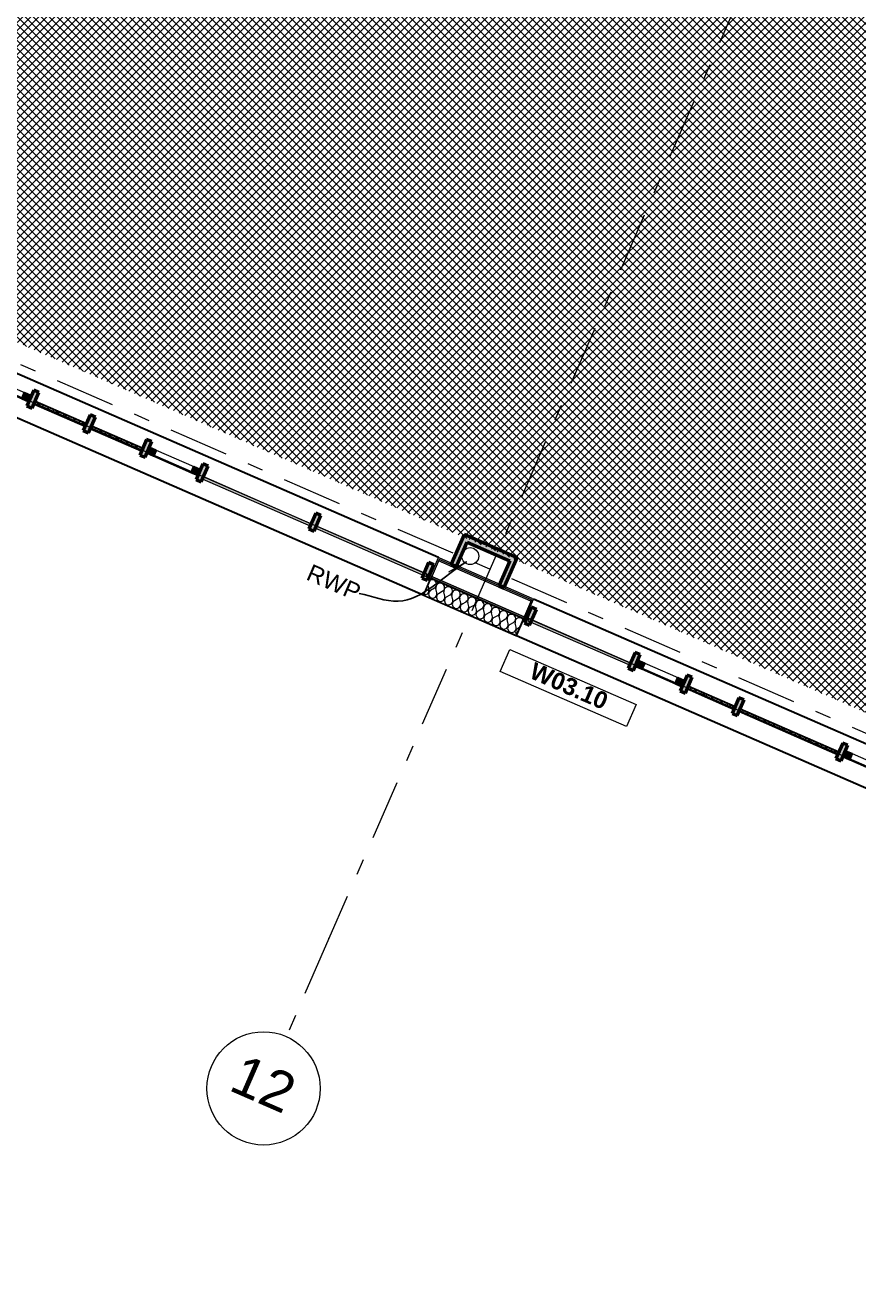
# Model space of a CAD drawing. Header units: millimetres. Extents: x -35034 to 431752, y -71616 to 25069.
# Drawn here: x 390009 to 397364, y -28866 to -17867 of the extents above; entities that cross this region are included whole.
import ezdxf
from ezdxf.enums import TextEntityAlignment as Align

# ---------------------------------------------------------------- set-up
doc = ezdxf.new("R2010")
doc.units = ezdxf.units.MM
doc.header["$MEASUREMENT"] = 0
doc.linetypes.add('Double Dashed', pattern=[1093.611073, 529.166651, -211.666656, 141.111112, -211.666656])
for name, color, linetype in [('A-15-MG_Structural_Grid', 7, 'Continuous'), ('New_A-15-MG_Structural_Grid', 7, 'Continuous'), ('New_A-25-M_Curtain_Wall', 7, 'Continuous'), ('New_A-25-M_Wall_Ext', 7, 'Continuous'), ('New_A-25-M_Wall_Int', 7, 'Continuous'), ('New_ArchiCAD Windows', 7, 'Continuous')]:
    doc.layers.add(name, color=color, linetype=linetype)
for name, color, linetype, lineweight, true_color in [('A-15-MG_Structural_Grid_Pen_No__163', 7, 'Continuous', 0, 0x750077), ('A-25-M_Wall_Int_Pen_No__102', 7, 'Continuous', 15, 0xcccccc), ('A-35-M_FFE_Fixed_Pen_No__64', 7, 'Continuous', 20, 0x606060), ('New_A-25-M_Curtain_Wall_Pen_No__144', 7, 'Continuous', 0, 0xc8c8c8), ('New_A-25-M_Curtain_Wall_Pen_No__165', 7, 'Continuous', 0, 0x006060), ('New_A-25-M_Curtain_Wall_Pen_No__27', 7, 'Continuous', 50, 0x2a2a2a), ('New_A-25-M_Curtain_Wall_Pen_No__43', 7, 'Continuous', 30, 0x444444), ('New_A-25-M_Wall_Ext_Pen_No__107', 7, 'Continuous', 15, 0xa6a6a6), ('New_A-25-M_Wall_Ext_Pen_No__147', 7, 'Continuous', 0, 0x606060), ('New_A-25-M_Wall_Int_Pen_No__27', 7, 'Continuous', 50, 0x2a2a2a), ('New_A-25-M_Wall_Int_Pen_No__81', 7, 'Continuous', 20, 0x6a6a6a), ('New_A-95-M-SFS_Edge_Pen_No__252', 7, 'Continuous', 13, 0xe8e8e8), ('New_ArchiCAD Windows_Pen_No__103', 7, 'Continuous', 15, 0xa6a6a6), ('New_ArchiCAD Windows_Pen_No__23', 7, 'Continuous', 30, 0x2a2a2a), ('New_ArchiCAD Windows_Pen_No__63', 7, 'Continuous', 20, 0x606060)]:
    doc.layers.add(name, color=color, linetype=linetype, lineweight=lineweight, true_color=true_color)
for name, color, linetype, lineweight in [('New_A-15-MG_Structural_Grid_Pen_No__4', 7, 'Continuous', 20), ('New_A-25-M_Curtain_Wall_Pen_No__1', 7, 'Continuous', 13), ('New_A-25-M_Wall_Ext_Pen_No__1', 7, 'Continuous', 13), ('New_A-50-M_Drain_Rainwater_Pen_No__1', 7, 'Continuous', 13), ('New_A-95-P_Text_1_50_GA_Pen_No__1', 7, 'Continuous', 13), ('New_A-95-P_Text_Drain_Pen_No__1', 7, 'Continuous', 13), ('New_A-95-P_Text_Drain_Pen_No__85', 8, 'Continuous', 20), ('New_ArchiCAD Windows_Pen_No__83', 8, 'Continuous', 20)]:
    doc.layers.add(name, color=color, linetype=linetype, lineweight=lineweight)
doc.styles.add('GENERATED_STYLE_1', font='')
doc.styles.add('GENERATED_STYLE_4', font='')
doc.styles.get('GENERATED_STYLE_1').set_extended_font_data('Swis721 BT', bold=True)
doc.styles.get('GENERATED_STYLE_4').set_extended_font_data('Swis721 BT')
doc.dimstyles.new('GENERATED_STYLE__3', dxfattribs={"dimtxt": 0.18, "dimasz": 182.4, "dimexe": 0.18, "dimexo": 0.0625, "dimgap": 0.09, "dimtad": 0, "dimtih": 1, "dimtoh": 1, "dimdec": 4, "dimzin": 0, "dimdsep": 46, "dimcen": 0.09, "dimadec": 0, "dimazin": 0, "dimtfac": 1, "dimtdec": 4, "dimtmove": 0, "dimatfit": 3, "dimldrblk": 'ARROWHEAD_5', "dimfxl": 1, "dimtolj": 1, "dimtzin": 0, "dimarcsym": 0})
pattern_1 = [(60, (341458.065, 0), (-43.30127, 25), []), (120, (341458.065, 0), (43.30127, 25), [])]
pattern_2 = [(0, (341458.06, 0), (0, 173.2051), [0, -100]), (0, (341508.06, 86.6), (0, 173.2051), [0, -100])]

# ---------------------------------------------------------------- blocks, each defined once
blk = doc.blocks.new('Curtain Wall_21_1', base_point=(341458, 0))
at = {"layer": 'New_A-25-M_Curtain_Wall', "linetype": 'Continuous', "lineweight": 0, "true_color": 0x000000}
h = blk.add_hatch(dxfattribs=at)
h.set_pattern_fill('Batt_Insulation_0001', color=178, style=0, pattern_type=2)
h.set_pattern_definition(pattern_1)
h.paths.add_polyline_path([(395855, -23728), (396267, -23908), (396278, -23883), (395866, -23703)])
h = blk.add_hatch(dxfattribs=at)
h.set_pattern_fill('Batt_Insulation_0001', color=178, style=0, pattern_type=2)
h.set_pattern_definition(pattern_1)
h.paths.add_polyline_path([(396313, -23928), (397184, -24308), (397195, -24282), (396324, -23903)])
at = {"layer": 'New_A-25-M_Curtain_Wall_Pen_No__144', "linetype": 'Continuous'}
for points in [[(394464, -23164), (394525, -23026), (394479, -23006), (394419, -23144)], [(395381, -23564), (395441, -23425), (395396, -23405), (395335, -23544)], [(395839, -23764), (395900, -23625), (395854, -23605), (395794, -23744)], [(396298, -23963), (396358, -23825), (396312, -23805), (396252, -23944)], [(397214, -24363), (397275, -24225), (397229, -24205), (397169, -24343)], [(397673, -24563), (397733, -24425), (397687, -24405), (397627, -24543)], [(398131, -24763), (398191, -24624), (398146, -24605), (398085, -24743)], [(399048, -25163), (399108, -25024), (399062, -25004), (399002, -25143)], [(399964, -25562), (400025, -25424), (399979, -25404), (399918, -25542)], [(400881, -25962), (400941, -25824), (400895, -25804), (400835, -25942)]]:
    blk.add_hatch(color=256, dxfattribs=at).paths.add_polyline_path(points)
at = {"layer": 'New_A-25-M_Curtain_Wall_Pen_No__165', "linetype": 'Continuous', "lineweight": 0, "true_color": 0x001818}
for points in [[(394449, -23126), (395351, -23519), (395359, -23501), (394457, -23107)], [(399026, -25100), (398146, -24716), (398138, -24734), (399018, -25118)], [(399943, -25499), (399063, -25116), (399055, -25134), (399935, -25518)], [(400882, -25909), (399979, -25515), (399971, -25534), (400874, -25927)]]:
    blk.add_hatch(color=168, dxfattribs=at).paths.add_polyline_path(points)
at = {"layer": 'New_ArchiCAD Windows_Pen_No__103', "linetype": 'Continuous'}
for points in [[(395420, -23474), (395480, -23499), (395456, -23554), (395396, -23529)], [(395809, -23708), (395749, -23682), (395773, -23627), (395833, -23653)], [(397254, -24273), (397313, -24299), (397289, -24354), (397230, -24328)], [(397642, -24508), (397583, -24482), (397607, -24427), (397666, -24453)], [(397712, -24473), (397772, -24499), (397748, -24554), (397688, -24528)], [(398101, -24708), (398041, -24682), (398065, -24627), (398125, -24653)]]:
    blk.add_hatch(color=256, dxfattribs=at).paths.add_polyline_path(points)
at = {"layer": 'New_A-25-M_Curtain_Wall_Pen_No__1', "linetype": 'Continuous'}
for p, q in [((394457, -23107), (394449, -23126)), ((394449, -23126), (395351, -23519)), ((395359, -23501), (394457, -23107)), ((395351, -23519), (395359, -23501)), ((398146, -24716), (398138, -24734)), ((398138, -24734), (399018, -25118)), ((399026, -25100), (398146, -24716)), ((399018, -25118), (399026, -25100)), ((399063, -25116), (399055, -25134)), ((399055, -25134), (399935, -25518)), ((399943, -25499), (399063, -25116)), ((399935, -25518), (399943, -25499)), ((399979, -25515), (399971, -25534)), ((400882, -25909), (399979, -25515)), ((399971, -25534), (400874, -25927)), ((400874, -25927), (400882, -25909))]:
    blk.add_line(p, q, dxfattribs=at)
at = {"layer": 'New_A-25-M_Curtain_Wall_Pen_No__27', "linetype": 'Continuous'}
for p, q in [((394479, -23006), (394419, -23144)), ((394464, -23164), (394525, -23026)), ((394525, -23026), (394479, -23006)), ((394419, -23144), (394464, -23164)), ((395396, -23405), (395335, -23544)), ((395381, -23564), (395441, -23425)), ((395441, -23425), (395396, -23405)), ((395335, -23544), (395381, -23564)), ((395854, -23605), (395794, -23744)), ((395839, -23764), (395900, -23625)), ((395900, -23625), (395854, -23605)), ((395794, -23744), (395839, -23764)), ((396312, -23805), (396252, -23944)), ((396298, -23963), (396358, -23825)), ((396358, -23825), (396312, -23805)), ((396252, -23944), (396298, -23963)), ((397229, -24205), (397169, -24343)), ((397214, -24363), (397275, -24225)), ((397275, -24225), (397229, -24205)), ((397169, -24343), (397214, -24363)), ((397687, -24405), (397627, -24543)), ((397733, -24425), (397687, -24405)), ((397673, -24563), (397733, -24425)), ((397627, -24543), (397673, -24563)), ((398146, -24605), (398085, -24743)), ((398131, -24763), (398191, -24624)), ((398191, -24624), (398146, -24605)), ((398085, -24743), (398131, -24763)), ((399062, -25004), (399002, -25143)), ((399048, -25163), (399108, -25024)), ((399108, -25024), (399062, -25004)), ((399002, -25143), (399048, -25163)), ((399979, -25404), (399918, -25542)), ((400025, -25424), (399979, -25404)), ((399964, -25562), (400025, -25424)), ((399918, -25542), (399964, -25562)), ((400895, -25804), (400835, -25942)), ((400881, -25962), (400941, -25824)), ((400941, -25824), (400895, -25804)), ((400835, -25942), (400881, -25962))]:
    blk.add_line(p, q, dxfattribs=at)
at = {"layer": 'New_A-25-M_Curtain_Wall_Pen_No__43', "linetype": 'Continuous'}
for p, q in [((396267, -23908), (395855, -23728)), ((395866, -23703), (396278, -23883)), ((397184, -24308), (396313, -23928)), ((396324, -23903), (397195, -24282))]:
    blk.add_line(p, q, dxfattribs=at)
at = {"layer": 'New_ArchiCAD Windows_Pen_No__23', "linetype": 'Continuous'}
for p, q in [((395396, -23529), (395420, -23474)), ((395456, -23554), (395396, -23529)), ((395420, -23474), (395480, -23499)), ((395480, -23499), (395456, -23554)), ((395749, -23682), (395773, -23627)), ((395773, -23627), (395833, -23653)), ((395809, -23708), (395749, -23682)), ((395833, -23653), (395809, -23708)), ((397230, -24328), (397254, -24273)), ((397254, -24273), (397313, -24299)), ((397313, -24299), (397289, -24354)), ((397289, -24354), (397230, -24328)), ((397583, -24482), (397607, -24427)), ((397642, -24508), (397583, -24482)), ((397607, -24427), (397666, -24453)), ((397666, -24453), (397642, -24508)), ((397688, -24528), (397712, -24473)), ((397748, -24554), (397688, -24528)), ((397712, -24473), (397772, -24499)), ((397772, -24499), (397748, -24554)), ((398041, -24682), (398065, -24627)), ((398065, -24627), (398125, -24653)), ((398101, -24708), (398041, -24682)), ((398125, -24653), (398101, -24708))]:
    blk.add_line(p, q, dxfattribs=at)
at = {"layer": 'New_ArchiCAD Windows_Pen_No__63', "linetype": 'Continuous'}
for p, q in [((395456, -23554), (395749, -23682)), ((397289, -24354), (397583, -24482)), ((397748, -24554), (398041, -24682))]:
    blk.add_line(p, q, dxfattribs=at)
at = {"layer": 'New_ArchiCAD Windows_Pen_No__83', "linetype": 'Continuous'}
for p, q in [((395480, -23499), (395773, -23627)), ((395749, -23682), (395456, -23554)), ((397313, -24299), (397607, -24427)), ((397583, -24482), (397289, -24354)), ((397772, -24499), (398065, -24627)), ((398041, -24682), (397748, -24554))]:
    blk.add_line(p, q, dxfattribs=at)
blk = doc.blocks.new('Curtain Wall_22_1', base_point=(341458, 0))
at = {"layer": 'New_A-25-M_Curtain_Wall', "linetype": 'Continuous', "lineweight": 0, "true_color": 0x000000}
h = blk.add_hatch(dxfattribs=at)
h.set_pattern_fill('Batt_Insulation_0001', color=178, style=0, pattern_type=2)
h.set_pattern_definition(pattern_1)
h.paths.add_polyline_path([(390087, -21213), (390540, -21411), (390551, -21385), (390098, -21188)])
h = blk.add_hatch(dxfattribs=at)
h.set_pattern_fill('Batt_Insulation_0001', color=178, style=0, pattern_type=2)
h.set_pattern_definition(pattern_1)
h.paths.add_polyline_path([(390586, -21431), (391038, -21628), (391050, -21603), (390597, -21405)])
at = {"layer": 'New_A-25-M_Curtain_Wall_Pen_No__144', "linetype": 'Continuous'}
for points in [[(387582, -20163), (387642, -20025), (387597, -20005), (387536, -20143)], [(388578, -20597), (388639, -20459), (388593, -20439), (388533, -20578)], [(389575, -21032), (389635, -20894), (389589, -20874), (389529, -21012)], [(390072, -21249), (390132, -21110), (390086, -21090), (390026, -21229)], [(390570, -21466), (390631, -21328), (390585, -21308), (390524, -21446)], [(391069, -21683), (391129, -21545), (391083, -21525), (391023, -21663)], [(391566, -21900), (391626, -21762), (391580, -21742), (391520, -21880)], [(392562, -22335), (392622, -22196), (392577, -22176), (392516, -22315)], [(393559, -22769), (393619, -22631), (393573, -22611), (393513, -22749)]]:
    blk.add_hatch(color=256, dxfattribs=at).paths.add_polyline_path(points)
at = {"layer": 'New_A-25-M_Curtain_Wall_Pen_No__165', "linetype": 'Continuous', "lineweight": 0, "true_color": 0x001818}
for points in [[(388557, -20535), (387574, -20106), (387566, -20124), (388549, -20553)], [(388585, -20569), (389545, -20987), (389553, -20969), (388593, -20551)], [(392540, -22272), (391581, -21853), (391573, -21872), (392532, -22290)], [(393560, -22716), (392577, -22288), (392569, -22306), (393552, -22734)]]:
    blk.add_hatch(color=168, dxfattribs=at).paths.add_polyline_path(points)
at = {"layer": 'New_ArchiCAD Windows_Pen_No__103', "linetype": 'Continuous'}
for points in [[(389614, -20942), (389674, -20968), (389650, -21023), (389590, -20997)], [(390041, -21193), (389982, -21167), (390006, -21112), (390065, -21138)], [(391108, -21593), (391168, -21619), (391144, -21674), (391084, -21648)], [(391535, -21845), (391476, -21819), (391500, -21764), (391559, -21790)]]:
    blk.add_hatch(color=256, dxfattribs=at).paths.add_polyline_path(points)
at = {"layer": 'New_A-25-M_Curtain_Wall_Pen_No__1', "linetype": 'Continuous'}
for p, q in [((387574, -20106), (387566, -20124)), ((387566, -20124), (388549, -20553)), ((388557, -20535), (387574, -20106)), ((388549, -20553), (388557, -20535)), ((388593, -20551), (388585, -20569)), ((389553, -20969), (388593, -20551)), ((388585, -20569), (389545, -20987)), ((389545, -20987), (389553, -20969)), ((391581, -21853), (391573, -21872)), ((391573, -21872), (392532, -22290)), ((392540, -22272), (391581, -21853)), ((392532, -22290), (392540, -22272)), ((392577, -22288), (392569, -22306)), ((392569, -22306), (393552, -22734)), ((393560, -22716), (392577, -22288)), ((393552, -22734), (393560, -22716))]:
    blk.add_line(p, q, dxfattribs=at)
at = {"layer": 'New_A-25-M_Curtain_Wall_Pen_No__27', "linetype": 'Continuous'}
for p, q in [((387597, -20005), (387536, -20143)), ((387642, -20025), (387597, -20005)), ((387582, -20163), (387642, -20025)), ((387536, -20143), (387582, -20163)), ((388593, -20439), (388533, -20578)), ((388639, -20459), (388593, -20439)), ((388578, -20597), (388639, -20459)), ((388533, -20578), (388578, -20597)), ((389589, -20874), (389529, -21012)), ((389575, -21032), (389635, -20894)), ((389635, -20894), (389589, -20874)), ((389529, -21012), (389575, -21032)), ((390086, -21090), (390026, -21229)), ((390072, -21249), (390132, -21110)), ((390132, -21110), (390086, -21090)), ((390026, -21229), (390072, -21249)), ((390585, -21308), (390524, -21446)), ((390570, -21466), (390631, -21328)), ((390631, -21328), (390585, -21308)), ((390524, -21446), (390570, -21466)), ((391083, -21525), (391023, -21663)), ((391069, -21683), (391129, -21545)), ((391129, -21545), (391083, -21525)), ((391023, -21663), (391069, -21683)), ((391580, -21742), (391520, -21880)), ((391566, -21900), (391626, -21762)), ((391626, -21762), (391580, -21742)), ((391520, -21880), (391566, -21900)), ((392577, -22176), (392516, -22315)), ((392562, -22335), (392622, -22196)), ((392622, -22196), (392577, -22176)), ((392516, -22315), (392562, -22335)), ((393573, -22611), (393513, -22749)), ((393559, -22769), (393619, -22631)), ((393619, -22631), (393573, -22611)), ((393513, -22749), (393559, -22769))]:
    blk.add_line(p, q, dxfattribs=at)
at = {"layer": 'New_A-25-M_Curtain_Wall_Pen_No__43', "linetype": 'Continuous'}
for p, q in [((390540, -21411), (390087, -21213)), ((390098, -21188), (390551, -21385)), ((391038, -21628), (390586, -21431)), ((390597, -21405), (391050, -21603))]:
    blk.add_line(p, q, dxfattribs=at)
at = {"layer": 'New_ArchiCAD Windows_Pen_No__23', "linetype": 'Continuous'}
for p, q in [((389590, -20997), (389614, -20942)), ((389650, -21023), (389590, -20997)), ((389614, -20942), (389674, -20968)), ((389674, -20968), (389650, -21023)), ((389982, -21167), (390006, -21112)), ((390006, -21112), (390065, -21138)), ((390041, -21193), (389982, -21167)), ((390065, -21138), (390041, -21193)), ((391084, -21648), (391108, -21593)), ((391144, -21674), (391084, -21648)), ((391108, -21593), (391168, -21619)), ((391168, -21619), (391144, -21674)), ((391476, -21819), (391500, -21764)), ((391500, -21764), (391559, -21790)), ((391535, -21845), (391476, -21819)), ((391559, -21790), (391535, -21845))]:
    blk.add_line(p, q, dxfattribs=at)
at = {"layer": 'New_ArchiCAD Windows_Pen_No__63', "linetype": 'Continuous'}
for p, q in [((389650, -21023), (389982, -21167)), ((391144, -21674), (391476, -21819))]:
    blk.add_line(p, q, dxfattribs=at)
at = {"layer": 'New_ArchiCAD Windows_Pen_No__83', "linetype": 'Continuous'}
for p, q in [((389674, -20968), (390006, -21112)), ((389982, -21167), (389650, -21023)), ((391168, -21619), (391500, -21764)), ((391476, -21819), (391144, -21674))]:
    blk.add_line(p, q, dxfattribs=at)
blk = doc.blocks.new('*X797', base_point=(341458, 0))
at = {"layer": 'New_A-25-M_Wall_Ext_Pen_No__107', "linetype": 'Continuous'}
for p, q in [((393589, -22768), (393585, -22770)), ((393599, -22765), (393589, -22768)), ((393610, -22765), (393599, -22765)), ((393620, -22768), (393610, -22765)), ((393629, -22773), (393620, -22768)), ((393564, -22887), (393575, -22869)), ((393568, -22811), (393568, -22812)), ((393576, -22849), (393568, -22812)), ((393576, -22870), (393571, -22890)), ((393575, -22869), (393576, -22849)), ((393590, -22855), (393576, -22870)), ((393590, -22855), (393624, -22836)), ((393624, -22836), (393632, -22829)), ((393636, -22781), (393629, -22773)), ((393632, -22829), (393638, -22821)), ((393641, -22790), (393636, -22781)), ((393638, -22821), (393637, -22832)), ((393637, -22832), (393637, -22842)), ((393646, -22879), (393637, -22842)), ((393638, -22821), (393642, -22811)), ((393643, -22812), (393638, -22821)), ((393643, -22801), (393641, -22790)), ((393642, -22811), (393643, -22801)), ((393650, -22804), (393643, -22812)), ((393659, -22798), (393650, -22804)), ((393669, -22795), (393659, -22798)), ((393660, -22885), (393693, -22866)), ((393680, -22795), (393669, -22795)), ((393690, -22798), (393680, -22795)), ((393699, -22804), (393690, -22798)), ((393693, -22866), (393702, -22860)), ((393706, -22812), (393699, -22804)), ((393702, -22860), (393708, -22852)), ((393711, -22821), (393706, -22812)), ((393708, -22852), (393706, -22862)), ((393706, -22862), (393707, -22872)), ((393716, -22910), (393707, -22872)), ((393708, -22852), (393712, -22842)), ((393713, -22842), (393708, -22852)), ((393713, -22831), (393711, -22821)), ((393712, -22842), (393713, -22831)), ((393720, -22834), (393713, -22842)), ((393729, -22829), (393720, -22834)), ((393739, -22826), (393729, -22829)), ((393750, -22826), (393739, -22826)), ((393760, -22829), (393750, -22826)), ((393769, -22834), (393760, -22829)), ((393776, -22842), (393769, -22834)), ((393780, -22851), (393776, -22842)), ((393778, -22882), (393782, -22872)), ((393783, -22873), (393778, -22882)), ((393782, -22862), (393780, -22851)), ((393782, -22872), (393782, -22862)), ((393790, -22865), (393783, -22873)), ((393799, -22859), (393790, -22865)), ((393809, -22856), (393799, -22859)), ((393819, -22856), (393809, -22856)), ((393829, -22859), (393819, -22856)), ((393838, -22865), (393829, -22859)), ((393846, -22872), (393838, -22865)), ((393850, -22882), (393846, -22872)), ((393532, -22893), (393545, -22895)), ((393545, -22895), (393564, -22887)), ((393571, -22890), (393578, -22910)), ((393578, -22910), (393594, -22923)), ((393594, -22923), (393615, -22926)), ((393615, -22926), (393634, -22917)), ((393634, -22917), (393645, -22900)), ((393646, -22900), (393641, -22920)), ((393641, -22920), (393648, -22940)), ((393645, -22900), (393646, -22879)), ((393660, -22885), (393646, -22900)), ((393648, -22940), (393664, -22953)), ((393664, -22953), (393684, -22956)), ((393684, -22956), (393703, -22948)), ((393703, -22948), (393715, -22930)), ((393715, -22930), (393711, -22951)), ((393711, -22951), (393718, -22970)), ((393715, -22930), (393716, -22910)), ((393730, -22916), (393715, -22930)), ((393718, -22970), (393734, -22984)), ((393730, -22916), (393763, -22897)), ((393734, -22984), (393754, -22986)), ((393754, -22986), (393773, -22978)), ((393763, -22897), (393772, -22890)), ((393772, -22890), (393778, -22882)), ((393773, -22978), (393785, -22961)), ((393778, -22882), (393776, -22892)), ((393776, -22892), (393777, -22903)), ((393786, -22940), (393777, -22903)), ((393785, -22961), (393781, -22981)), ((393781, -22981), (393787, -23001)), ((393785, -22961), (393786, -22940)), ((393800, -22946), (393785, -22961)), ((393800, -22946), (393833, -22927)), ((393833, -22927), (393841, -22921)), ((393841, -22921), (393848, -22912)), ((393848, -22913), (393846, -22923)), ((393846, -22923), (393847, -22933)), ((393856, -22970), (393847, -22933)), ((393848, -22912), (393851, -22903)), ((393853, -22903), (393848, -22913)), ((393852, -22892), (393850, -22882)), ((393851, -22903), (393852, -22892)), ((393860, -22895), (393853, -22903)), ((393855, -22991), (393856, -22970)), ((393870, -22977), (393855, -22991)), ((393869, -22890), (393860, -22895)), ((393879, -22887), (393869, -22890)), ((393870, -22977), (393903, -22958)), ((393889, -22887), (393879, -22887)), ((393899, -22890), (393889, -22887)), ((393908, -22895), (393899, -22890)), ((393903, -22958), (393911, -22951)), ((393915, -22903), (393908, -22895)), ((393911, -22951), (393917, -22943)), ((393920, -22912), (393915, -22903)), ((393918, -22943), (393916, -22953)), ((393916, -22953), (393917, -22964)), ((393917, -22943), (393921, -22933)), ((393926, -23001), (393917, -22964)), ((393922, -22934), (393918, -22943)), ((393922, -22923), (393920, -22912)), ((393921, -22933), (393922, -22923)), ((393929, -22926), (393922, -22934)), ((393938, -22920), (393929, -22926)), ((393949, -22917), (393938, -22920)), ((393940, -23007), (393973, -22988)), ((393959, -22917), (393949, -22917)), ((393969, -22920), (393959, -22917)), ((393978, -22926), (393969, -22920)), ((393973, -22988), (393981, -22982)), ((393985, -22933), (393978, -22926)), ((393981, -22982), (393987, -22973)), ((393990, -22943), (393985, -22933)), ((393988, -22973), (393986, -22984)), ((393986, -22984), (393987, -22994)), ((393987, -22973), (393991, -22963)), ((393992, -22964), (393988, -22973)), ((393992, -22953), (393990, -22943)), ((393991, -22963), (393992, -22953)), ((393999, -22956), (393992, -22964)), ((394008, -22951), (393999, -22956)), ((394018, -22948), (394008, -22951)), ((394029, -22948), (394018, -22948)), ((394039, -22951), (394029, -22948)), ((394048, -22956), (394039, -22951)), ((394055, -22964), (394048, -22956)), ((394060, -22973), (394055, -22964)), ((394062, -22983), (394060, -22973)), ((394061, -22994), (394062, -22983)), ((394069, -22987), (394062, -22994)), ((394078, -22981), (394069, -22987)), ((394088, -22978), (394078, -22981)), ((394099, -22978), (394088, -22978)), ((394109, -22981), (394099, -22978)), ((394118, -22986), (394109, -22981)), ((394125, -22994), (394118, -22986)), ((393787, -23001), (393803, -23014)), ((393803, -23014), (393824, -23017)), ((393824, -23017), (393843, -23008)), ((393843, -23008), (393855, -22991)), ((393855, -22991), (393851, -23012)), ((393851, -23012), (393857, -23031)), ((393857, -23031), (393873, -23045)), ((393873, -23045), (393894, -23047)), ((393894, -23047), (393913, -23039)), ((393913, -23039), (393925, -23022)), ((393925, -23022), (393920, -23042)), ((393920, -23042), (393927, -23062)), ((393925, -23022), (393926, -23001)), ((393940, -23007), (393925, -23022)), ((393927, -23062), (393943, -23075)), ((393943, -23075), (393964, -23078)), ((393964, -23078), (393983, -23069)), ((393983, -23069), (393995, -23052)), ((393995, -23031), (393987, -22994)), ((393995, -23052), (393990, -23073)), ((393990, -23073), (393997, -23092)), ((393995, -23052), (393995, -23031)), ((394009, -23037), (393995, -23052)), ((393997, -23092), (394013, -23105)), ((394009, -23037), (394043, -23019)), ((394043, -23019), (394051, -23012)), ((394051, -23012), (394057, -23004)), ((394053, -23100), (394064, -23083)), ((394057, -23004), (394056, -23014)), ((394056, -23014), (394057, -23025)), ((394057, -23004), (394061, -22994)), ((394062, -22994), (394057, -23004)), ((394065, -23062), (394057, -23025)), ((394065, -23083), (394060, -23103)), ((394064, -23083), (394065, -23062)), ((394079, -23068), (394065, -23083)), ((394079, -23068), (394112, -23049)), ((394112, -23049), (394121, -23043)), ((394121, -23043), (394127, -23034)), ((394130, -23004), (394125, -22994)), ((394127, -23034), (394125, -23045)), ((394125, -23045), (394126, -23055)), ((394135, -23092), (394126, -23055)), ((394127, -23034), (394131, -23024)), ((394132, -23025), (394127, -23034)), ((394132, -23014), (394130, -23004)), ((394131, -23024), (394132, -23014)), ((394139, -23017), (394132, -23025)), ((394134, -23113), (394135, -23092)), ((394149, -23098), (394134, -23113)), ((394148, -23012), (394139, -23017)), ((394158, -23009), (394148, -23012)), ((394149, -23098), (394182, -23080)), ((394169, -23009), (394158, -23009)), ((394179, -23011), (394169, -23009)), ((394188, -23017), (394179, -23011)), ((394182, -23080), (394191, -23073)), ((394195, -23025), (394188, -23017)), ((394191, -23073), (394197, -23065)), ((394199, -23034), (394195, -23025)), ((394197, -23065), (394195, -23075)), ((394195, -23075), (394196, -23086)), ((394205, -23123), (394196, -23086)), ((394197, -23065), (394201, -23055)), ((394202, -23055), (394197, -23065)), ((394201, -23044), (394199, -23034)), ((394201, -23055), (394201, -23044)), ((394209, -23048), (394202, -23055)), ((394218, -23042), (394209, -23048)), ((394228, -23039), (394218, -23042)), ((394238, -23039), (394228, -23039)), ((394249, -23042), (394238, -23039)), ((394257, -23047), (394249, -23042)), ((394265, -23055), (394257, -23047)), ((394260, -23104), (394267, -23095)), ((394269, -23065), (394265, -23055)), ((394267, -23095), (394265, -23106)), ((394267, -23095), (394270, -23085)), ((394272, -23086), (394267, -23095)), ((394271, -23075), (394269, -23065)), ((394270, -23085), (394271, -23075)), ((394279, -23078), (394272, -23086)), ((394288, -23072), (394279, -23078)), ((394298, -23070), (394288, -23072)), ((394308, -23070), (394298, -23070)), ((394318, -23072), (394308, -23070)), ((394327, -23078), (394318, -23072)), ((394334, -23086), (394327, -23078)), ((394339, -23095), (394334, -23086)), ((394341, -23105), (394339, -23095)), ((394013, -23105), (394034, -23108)), ((394034, -23108), (394053, -23100)), ((394060, -23103), (394067, -23123)), ((394067, -23123), (394083, -23136)), ((394083, -23136), (394103, -23139)), ((394103, -23139), (394122, -23130)), ((394122, -23130), (394134, -23113)), ((394134, -23113), (394130, -23133)), ((394130, -23133), (394137, -23153)), ((394137, -23153), (394153, -23166)), ((394153, -23166), (394173, -23169)), ((394173, -23169), (394192, -23161)), ((394192, -23161), (394204, -23143)), ((394204, -23144), (394200, -23164)), ((394200, -23164), (394206, -23184)), ((394204, -23143), (394205, -23123)), ((394219, -23129), (394204, -23144)), ((394206, -23184), (394223, -23197)), ((394219, -23129), (394252, -23110)), ((394223, -23197), (394243, -23200)), ((394243, -23200), (394262, -23191)), ((394252, -23110), (394260, -23104)), ((394262, -23191), (394274, -23174)), ((394265, -23106), (394266, -23116)), ((394275, -23153), (394266, -23116)), ((394274, -23174), (394270, -23194)), ((394270, -23194), (394276, -23214)), ((394274, -23174), (394275, -23153)), ((394289, -23159), (394274, -23174)), ((394289, -23159), (394322, -23140)), ((394322, -23140), (394330, -23134)), ((394330, -23134), (394337, -23126)), ((394332, -23222), (394344, -23204)), ((394337, -23126), (394335, -23136)), ((394335, -23136), (394336, -23147)), ((394345, -23184), (394336, -23147)), ((394337, -23126), (394340, -23116)), ((394341, -23116), (394337, -23126)), ((394344, -23205), (394339, -23225)), ((394340, -23116), (394341, -23105)), ((394349, -23109), (394341, -23116)), ((394344, -23204), (394345, -23184)), ((394359, -23190), (394344, -23205)), ((394357, -23103), (394349, -23109)), ((394368, -23100), (394357, -23103)), ((394359, -23190), (394378, -23179)), ((394378, -23100), (394368, -23100)), ((394388, -23103), (394378, -23100)), ((394397, -23108), (394388, -23103)), ((394404, -23116), (394397, -23108)), ((394405, -23117), (394404, -23116)), ((394276, -23214), (394292, -23227)), ((394292, -23227), (394313, -23230)), ((394313, -23230), (394332, -23222)), ((394339, -23225), (394346, -23245)), ((394346, -23245), (394349, -23247))]:
    blk.add_line(p, q, dxfattribs=at)
blk = doc.blocks.new('Rectangular Window Opening 19_2')
at = {"layer": 'New_ArchiCAD Windows_Pen_No__23', "linetype": 'Continuous'}
for p, q in [((-3535.5, 192), (3535.5, 192)), ((-3544, -166.5), (3544, -166.5))]:
    blk.add_line(p, q, dxfattribs=at)
blk = doc.blocks.new('Rectangular Window Opening 19_5')
at = {"layer": 'New_ArchiCAD Windows_Pen_No__23', "linetype": 'Continuous'}
for p, q in [((-3297, 192), (3297, 192)), ((-3305, -166), (3305, -166))]:
    blk.add_line(p, q, dxfattribs=at)
blk = doc.blocks.new('Wall_228_1', base_point=(386643, -19901))
at = {"layer": 'New_A-25-M_Wall_Ext', "linetype": 'Continuous', "lineweight": 0, "true_color": 0x000000}
h = blk.add_hatch(dxfattribs=at)
h.set_pattern_fill('Plaster_0001', color=178, style=0, pattern_type=2)
h.set_pattern_definition(pattern_2)
h.paths.add_polyline_path([(393523, -22901), (393527, -22903), (393529, -22899), (393594, -22750), (393590, -22748)])
h = blk.add_hatch(dxfattribs=at)
h.set_pattern_fill('Plaster_0001', color=178, style=0, pattern_type=2)
h.set_pattern_definition(pattern_2)
h.paths.add_polyline_path([(393527, -22903), (394343, -23259), (394345, -23254), (393529, -22899)])
h = blk.add_hatch(dxfattribs=at)
h.set_pattern_fill('Plaster_0001', color=178, style=0, pattern_type=2)
h.set_pattern_definition(pattern_2)
h.paths.add_polyline_path([(394343, -23259), (394347, -23260), (394414, -23108), (394410, -23106), (394345, -23254)])
at = {"layer": 'New_A-25-M_Wall_Ext_Pen_No__107', "linetype": 'Continuous'}
for points in [[(393671, -22574), (393659, -22569), (393582, -22745), (393594, -22750), (393666, -22586)], [(393666, -22586), (393660, -22598), (394476, -22954), (394481, -22942)], [(393671, -22574), (393666, -22586), (394481, -22942), (394487, -22930)], [(394498, -22935), (394487, -22930), (394481, -22942), (394410, -23106), (394422, -23111)]]:
    blk.add_hatch(color=256, dxfattribs=at).paths.add_polyline_path(points)
at = {"layer": 'New_A-25-M_Wall_Ext_Pen_No__147', "linetype": 'Continuous'}
blk.add_hatch(color=256, dxfattribs=at).paths.add_polyline_path([(393596, -22747), (394411, -23102), (394416, -23091), (393600, -22736)])
at = {"layer": 'New_A-25-M_Wall_Ext_Pen_No__1', "linetype": 'Continuous'}
for p, q in [((393582, -22745), (393659, -22569)), ((393666, -22586), (393594, -22750)), ((393671, -22574), (393659, -22569)), ((394476, -22954), (393660, -22598)), ((394481, -22942), (393666, -22586)), ((393590, -22748), (393523, -22901)), ((393529, -22899), (393594, -22750)), ((393594, -22750), (393582, -22745)), ((393594, -22750), (393590, -22748)), ((393593, -22752), (394409, -23108)), ((393596, -22747), (394411, -23102)), ((393600, -22736), (394416, -23091)), ((393527, -22903), (393523, -22901)), ((393529, -22899), (394345, -23254)), ((394481, -22942), (394410, -23106)), ((394422, -23111), (394498, -22935)), ((394487, -22930), (394498, -22935)), ((394345, -23254), (394410, -23106)), ((394414, -23108), (394347, -23260)), ((394410, -23106), (394414, -23108)), ((394410, -23106), (394422, -23111)), ((394343, -23259), (394347, -23260))]:
    blk.add_line(p, q, dxfattribs=at)
at = {"layer": 'New_A-25-M_Wall_Ext_Pen_No__1', "linetype": 'Continuous', "flags": 128}
for points in [[(394487, -22930), (393671, -22574)], [(393527, -22903), (394343, -23259)]]:
    blk.add_lwpolyline(points, dxfattribs=at)
at = {"layer": 'New_A-25-M_Wall_Ext', "color": 250, "lineweight": 50, "true_color": 0x2a2a2a}
blk.add_blockref('*X797', (341458, 0), dxfattribs=at)
at = {"layer": 'New_ArchiCAD Windows', "color": 251, "linetype": 'Continuous', "lineweight": 20, "true_color": 0x606060, "xscale": -1, "zscale": 1000, "rotation": 336.4404150702431}
for name, p in [('Rectangular Window Opening 19_5', (390560, -21427)), ('Rectangular Window Opening 19_2', (397663, -24524))]:
    blk.add_blockref(name, p, dxfattribs=at)
blk = doc.blocks.new('Wall_231_1', base_point=(393912, -22432))
at = {"layer": 'New_A-25-M_Wall_Int_Pen_No__81', "linetype": 'Continuous', "lineweight": 0, "true_color": 0x353535}
blk.add_hatch(color=250, dxfattribs=at).paths.add_polyline_path([(393886, -22366), (393769, -22634), (393815, -22653), (393912, -22432)])
at = {"layer": 'New_A-25-M_Wall_Int_Pen_No__27', "linetype": 'Continuous', "flags": 128}
for points in [[(393886, -22366), (393769, -22634)], [(393815, -22653), (393912, -22432)], [(393769, -22634), (393815, -22653)]]:
    blk.add_lwpolyline(points, dxfattribs=at)
blk = doc.blocks.new('Wall_232_1', base_point=(393912, -22432))
at = {"layer": 'New_A-25-M_Wall_Int_Pen_No__81', "linetype": 'Continuous', "lineweight": 0, "true_color": 0x353535}
blk.add_hatch(color=250, dxfattribs=at).paths.add_polyline_path([(393912, -22432), (394289, -22596), (394355, -22570), (393886, -22366)])
at = {"layer": 'New_A-25-M_Wall_Int_Pen_No__27', "linetype": 'Continuous', "flags": 128}
for points in [[(394355, -22570), (393886, -22366)], [(393912, -22432), (394289, -22596)]]:
    blk.add_lwpolyline(points, dxfattribs=at)
blk = doc.blocks.new('Wall_233_1', base_point=(394289, -22596))
at = {"layer": 'New_A-25-M_Wall_Int_Pen_No__81', "linetype": 'Continuous', "lineweight": 0, "true_color": 0x353535}
blk.add_hatch(color=250, dxfattribs=at).paths.add_polyline_path([(394289, -22596), (394192, -22818), (394238, -22838), (394355, -22570)])
at = {"layer": 'New_A-25-M_Wall_Int_Pen_No__27', "linetype": 'Continuous', "flags": 128}
for points in [[(394289, -22596), (394192, -22818)], [(394238, -22838), (394355, -22570)], [(394192, -22818), (394238, -22838)]]:
    blk.add_lwpolyline(points, dxfattribs=at)
blk = doc.blocks.new('Standard grid marker_3')
at = {"layer": 'A-15-MG_Structural_Grid_Pen_No__163', "linetype": 'Double Dashed'}
blk.add_line((1000, 0), (74255, 0), dxfattribs=at)
at = {"layer": 'A-15-MG_Structural_Grid_Pen_No__163', "style": 'GENERATED_STYLE_4'}
for tag, p in [('AC_MarkerText_1_0', (-500, 43)), ('AC_MarkerText_1_1', (75755, 43))]:
    blk.add_attdef(tag, text='', height=350, rotation=360, dxfattribs=at).set_placement(p, align=Align.MIDDLE_CENTER)
blk = doc.blocks.new('ARROWHEAD_5')
at = {"color": 0, "linetype": 'Continuous', "lineweight": 0}
blk.add_line((0, 0), (-1, 0), dxfattribs=at)
blk.add_solid([(-1, 0.2679), (0, 0), (-1, -0.2679), (-1, 0.2679)], dxfattribs=at)
blk = doc.blocks.new('Standard grid marker_4')
at = {"layer": 'New_A-15-MG_Structural_Grid_Pen_No__4', "linetype": 'Double Dashed'}
for p, q in [((944, 0), (29782, 0)), ((29782, 0), (30726, 0))]:
    blk.add_line(p, q, dxfattribs=at)
at = {"layer": 'New_A-15-MG_Structural_Grid_Pen_No__4', "linetype": 'Continuous'}
blk.add_circle((31226, 0), 500, dxfattribs=at)
at = {"layer": 'New_A-15-MG_Structural_Grid_Pen_No__4', "linetype": 'Double Dashed'}
blk.add_point((29782, 0), dxfattribs=at)
blk.add_point((29782, 0), dxfattribs=at)
at = {"layer": 'New_A-15-MG_Structural_Grid_Pen_No__4', "style": 'GENERATED_STYLE_4'}
for tag, p in [('AC_MarkerText_1_0', (-500, 41)), ('AC_MarkerText_1_1', (31226, 41))]:
    blk.add_attdef(tag, text='', height=350, rotation=90, dxfattribs=at).set_placement(p, align=Align.MIDDLE_CENTER)

msp = doc.modelspace()

# ---------------------------------------------------------------- hatches: boundary and pattern name
at = {"layer": 'A-25-M_Wall_Int_Pen_No__102', "linetype": 'Continuous'}
h = msp.add_hatch(dxfattribs=at)
h.set_pattern_fill('Grid_5x5_Diagonal_0001', color=256, style=0, pattern_type=2)
h.set_pattern_definition([(45, (341458.065, 0), (-35.35534, 35.35534), []), (135, (341458.065, 0), (35.35534, 35.35534), [])])
h.paths.add_polyline_path([(386338.7, -19098.9), (390988.7, -8434.9), (386795.1, -6606.2), (389309.2, -840.5), (390392.2, -1312.7), (392455.7, 3419.4), (415731.5, -6730.2), (406503.9, -27891.9)])

# ---------------------------------------------------------------- linework, layer by layer
at = {"layer": 'A-35-M_FFE_Fixed_Pen_No__64', "linetype": 'Continuous', "flags": 128}
msp.add_lwpolyline([(395757.2, 2500.7), (416265.3, -6441.8), (406601.6, -28603.8), (386093.5, -19661.2)], dxfattribs=at)
at = {"layer": 'New_A-50-M_Drain_Rainwater_Pen_No__1', "linetype": 'Continuous'}
msp.add_circle((393940, -22555.2), 75, dxfattribs=at)
at = {"layer": 'New_A-95-M-SFS_Edge_Pen_No__252', "linetype": 'Continuous', "flags": 128}
msp.add_lwpolyline([(386166.7, -19493.2), (406493.3, -28356.6), (416009.5, -6533.2), (395236.4, 2524.9)], dxfattribs=at)
at = {"layer": 'New_A-95-P_Text_1_50_GA_Pen_No__1', "linetype": 'Continuous', "flags": 128}
msp.add_lwpolyline([(394290.7, -23379.2), (395403.8, -23864.6), (395318.4, -24060.5), (394205.2, -23575.2)], close=True, dxfattribs=at)

# ---------------------------------------------------------------- block references
at = {"layer": 'A-15-MG_Structural_Grid', "color": 8, "linetype": 'Continuous', "lineweight": 15, "zscale": 1000, "rotation": 336.440411583993}
msp.add_blockref('Standard grid marker_3', (340256.9, 813.7), dxfattribs=at)
at = {"layer": 'New_A-15-MG_Structural_Grid', "color": 8, "linetype": 'Continuous', "lineweight": 15}
ref = msp.add_blockref('Standard grid marker_4', (404596.7, 1369.2), dxfattribs=dict(at, zscale=1000, rotation=246.4404115839982))
ref.add_attrib('AC_MarkerText_1_1', '12', dxfattribs={"layer": 'New_A-15-MG_Structural_Grid_Pen_No__4', "color": 7, "height": 350, "rotation": 336.44041, "style": 'GENERATED_STYLE_4'}).set_placement((392115.6, -27212.7), align=Align.MIDDLE_CENTER)
at = {"layer": 'New_A-25-M_Curtain_Wall', "linetype": 'Continuous', "lineweight": 0}
for name in ['Curtain Wall_22_1', 'Curtain Wall_21_1']:
    msp.add_blockref(name, (341458.1, 0), dxfattribs=at)
at = {"layer": 'New_A-25-M_Wall_Ext', "color": 250, "lineweight": 50, "true_color": 0x2a2a2a}
msp.add_blockref('Wall_228_1', (386643.5, -19901), dxfattribs=at)
at = {"layer": 'New_A-25-M_Wall_Int', "color": 250, "lineweight": 50, "true_color": 0x2a2a2a}
for name, p in [('Wall_231_1', (393911.8, -22431.7)), ('Wall_232_1', (393911.8, -22431.7)), ('Wall_233_1', (394289, -22596.2))]:
    msp.add_blockref(name, p, dxfattribs=at)

# ---------------------------------------------------------------- texts
at = {"layer": 'New_A-95-P_Text_1_50_GA_Pen_No__1', "linetype": 'Continuous', "insert": (394842.5, -23632.7), "char_height": 150, "attachment_point": 2, "rotation": 336.44041, "style": 'GENERATED_STYLE_1'}
msp.add_mtext('\\A1;{\\fSwis721 BT|b1|i0|c0|p34;W03.10}', dxfattribs=at)
at = {"layer": 'New_A-95-P_Text_Drain_Pen_No__1', "linetype": 'Continuous', "insert": (392960.1, -22884.7), "char_height": 150, "attachment_point": 6, "rotation": 336.44041, "style": 'GENERATED_STYLE_4'}
msp.add_mtext('\\A1;{\\fSwis721 BT|b0|i0|c0|p34;RWP}', dxfattribs=at)

# ---------------------------------------------------------------- leaders
at = {"layer": 'New_A-95-P_Text_Drain_Pen_No__85', "linetype": 'Continuous', "path_type": 1, "annotation_type": 0, "has_hookline": 1, "hookline_direction": 1, "text_width": 421.4, "horizontal_direction": (0.916645, -0.399703, 0)}
msp.add_leader([(393907.6, -22606.8), (393303, -22954.4), (392960.2, -22884.8)], dimstyle='GENERATED_STYLE__3', dxfattribs=at)

doc.saveas('drawing.dxf')
